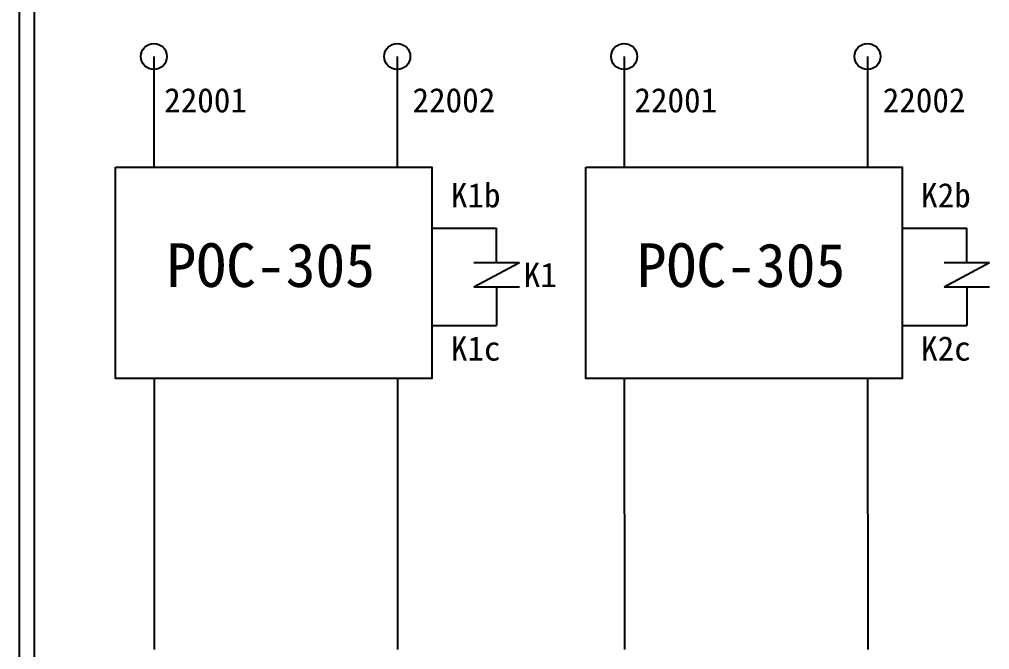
# Model space of a CAD drawing. Extents: x 10 to 297, y 3 to 207.
# Drawn here: x 10 to 89.7, y 57.4 to 109.2 of the extents above; entities that cross this region are included whole.
import ezdxf

# ---------------------------------------------------------------- set-up
doc = ezdxf.new("R2010")
doc.units = 0
doc.layers.get('0').update_dxf_attribs({"linetype": 'CONTINUOUS'})
doc.layers.add('圖框層', color=7, linetype='CONTINUOUS')
doc.layers.add('標尺寸層', color=3, linetype='CONTINUOUS')
doc.styles.add('STSL', font='kaiu.ttf')

msp = doc.modelspace()

# ---------------------------------------------------------------- linework, layer by layer
at = {"color": 0}
for p, q in [((21.053, 106.143), (21.053, 100.282)), ((41.053, 106.143), (41.053, 100.282)), ((59.699, 106.143), (59.699, 100.282)), ((79.699, 106.143), (79.699, 100.282)), ((21.053, 104.562), (21.055, 97.029)), ((41.053, 104.562), (41.055, 97.029)), ((59.699, 104.562), (59.702, 97.029)), ((79.699, 104.562), (79.702, 97.029)), ((21.062, 79.652), (21.07, 57.36)), ((41.062, 79.652), (41.07, 57.36)), ((59.709, 79.652), (59.717, 57.36)), ((79.709, 79.652), (79.717, 57.36))]:
    msp.add_line(p, q, dxfattribs=at)
for centre in [(21.053, 106.143), (41.053, 106.143), (59.699, 106.143), (79.699, 106.143)]:
    msp.add_circle(centre, 1.071, dxfattribs=at)
at = {"layer": '圖框層', "color": 0}
for p, q in [((10, 3), (10, 206.969)), ((11.25, 4.25), (11.25, 205.719))]:
    msp.add_line(p, q, dxfattribs=at)
at = {"layer": '標尺寸層', "color": 0}
for p, q in [((21.053, 106.143), (21.053, 100.282)), ((59.699, 106.143), (59.699, 100.282))]:
    msp.add_line(p, q, dxfattribs=at)
at = {"layer": '標尺寸層', "color": 7}
for p, q in [((43.903, 92.029), (49.219, 92.029)), ((49.219, 89.204), (49.219, 92.029)), ((82.55, 92.029), (87.865, 92.029)), ((87.865, 89.204), (87.865, 92.029)), ((47.349, 89.204), (51.089, 89.204)), ((47.349, 87.204), (51.089, 89.204)), ((85.995, 89.204), (89.735, 89.204)), ((85.995, 87.204), (89.735, 89.204)), ((47.349, 87.204), (51.089, 87.204)), ((49.219, 87.204), (49.219, 84.029)), ((85.995, 87.204), (89.735, 87.204)), ((87.865, 87.204), (87.865, 84.029)), ((43.903, 84.029), (49.219, 84.029)), ((82.55, 84.029), (87.865, 84.029))]:
    msp.add_line(p, q, dxfattribs=at)
at = {"layer": '標尺寸層', "color": 0}
for points in [[(17.91, 97.029), (43.903, 97.029), (43.903, 79.652), (17.91, 79.652)], [(56.557, 97.029), (82.55, 97.029), (82.55, 79.652), (56.557, 79.652)]]:
    msp.add_lwpolyline(points, close=True, dxfattribs=at)

# ---------------------------------------------------------------- texts
at = {"layer": '圖框層', "color": 0, "style": 'STSL'}
for s, height, p in [('22001', 2, (21.897, 101.547)), ('22002', 2, (42.305, 101.547)), ('22001', 2, (60.543, 101.547)), ('22002', 2, (80.952, 101.547)), ('K1b', 2, (45.461, 93.735)), ('K2b', 2, (84.107, 93.735)), ('POC-305', 3.6, (22.09, 87.182)), ('POC-305', 3.6, (60.737, 87.182)), ('K1', 2, (51.447, 87.182)), ('K1c', 2, (45.461, 81.129)), ('K2c', 2, (84.107, 81.129))]:
    msp.add_text(s, height=height, dxfattribs=at).set_placement(p)

doc.saveas('drawing.dxf')
